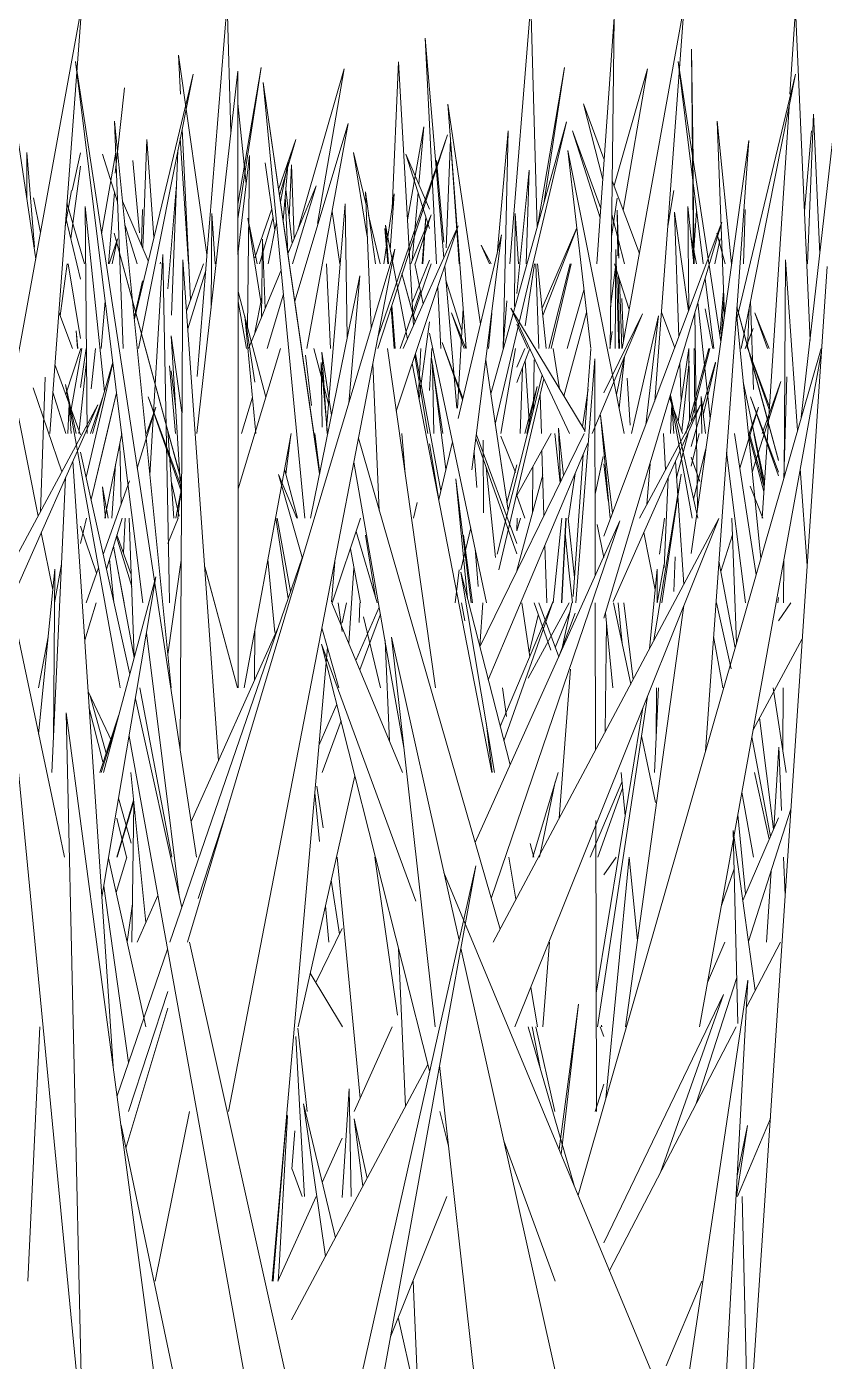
# Model space of a CAD drawing. Header units: millimetres. Extents: x -10020 to 20888, y -4665 to 12339.
# Drawn here: x 2698.71 to 2724.67, y 3072.18 to 3115.62 of the extents above; entities that cross this region are included whole.
import ezdxf

# ---------------------------------------------------------------- set-up
doc = ezdxf.new("R2010")
doc.units = ezdxf.units.MM
doc.layers.add('G-IMPT', color=8, linetype='Continuous', lineweight=9)

# ---------------------------------------------------------------- blocks, each defined once
blk = doc.blocks.new('Grass Array - 25_dwg-V21-West')
at = {"layer": 'G-IMPT'}
for p, q in [((2720.384, 3111.376), (2720.354, 3114.884)), ((2720.399, 3111.277), (2720.354, 3114.884)), ((2720.413, 3108.021), (2720.391, 3110.629)), ((2720.442, 3107.901), (2720.409, 3110.479)), ((2703.668, 3101.118), (2703.325, 3102.383)), ((2703.667, 3101.128), (2703.327, 3102.383))]:
    blk.add_line(p, q, dxfattribs=at)
blk = doc.blocks.new('Grass Array - 25_dwg-V22-West')
at = {"layer": 'G-IMPT'}
for p, q in [((2698.315, 3104.266), (2700.499, 3116.314)), ((2699.456, 3102.383), (2700.499, 3116.314)), ((2723.554, 3113.419), (2723.736, 3116.185)), ((2724.208, 3105.403), (2723.736, 3116.185)), ((2712.291, 3108.092), (2711.679, 3115.249)), ((2712.048, 3107.901), (2711.679, 3115.249)), ((2720.384, 3111.376), (2720.354, 3114.884)), ((2720.399, 3111.277), (2720.354, 3114.884)), ((2704.236, 3088.588), (2700.294, 3114.484)), ((2701.754, 3102.75), (2700.294, 3114.484)), ((2710.816, 3114.471), (2710.603, 3109.695)), ((2710.816, 3114.471), (2711.302, 3105.89)), ((2704.122, 3114.074), (2702.213, 3106.111)), ((2702.213, 3106.111), (2704.122, 3114.074)), ((2704.122, 3114.074), (2702.349, 3105.142)), ((2704.249, 3102.383), (2705.584, 3114.172)), ((2705.588, 3102.36), (2705.584, 3114.172)), ((2706.406, 3113.802), (2707.761, 3099.624)), ((2706.406, 3113.802), (2708.083, 3102.163)), ((2708.242, 3101.06), (2706.406, 3113.802)), ((2712.421, 3113.093), (2713.018, 3105.142)), ((2712.421, 3113.093), (2713.479, 3105.941)), ((2713.479, 3105.941), (2712.421, 3113.093)), ((2722.941, 3104.081), (2723.527, 3113.006)), ((2703.41, 3094.106), (2701.571, 3112.543)), ((2701.843, 3105.142), (2701.571, 3112.543)), ((2713.815, 3103.672), (2716.284, 3112.52)), ((2713.961, 3102.685), (2716.284, 3112.52)), ((2724.126, 3107.901), (2724.319, 3112.771)), ((2724.526, 3108.215), (2724.319, 3112.771)), ((2707.432, 3106.682), (2709.178, 3112.464)), ((2707.827, 3105.142), (2709.178, 3112.464)), ((2710.136, 3105.142), (2712.406, 3112.095)), ((2710.142, 3105.511), (2712.406, 3112.095)), ((2720.616, 3100.448), (2722.213, 3111.915)), ((2720.802, 3092.03), (2722.213, 3111.915)), ((2699.078, 3099.686), (2696.708, 3111.589)), ((2706.966, 3109.917), (2707.221, 3111.228)), ((2707.053, 3109.314), (2707.221, 3111.228)), ((2707.253, 3109.396), (2707.327, 3111.124)), ((2707.41, 3108.707), (2707.327, 3111.124)), ((2707.352, 3108.567), (2707.142, 3110.33)), ((2707.21, 3108.224), (2708.126, 3110.433)), ((2707.364, 3107.901), (2708.126, 3110.433)), ((2720.414, 3107.901), (2720.391, 3110.629)), ((2720.442, 3107.901), (2720.409, 3110.479)), ((2699.961, 3109.13), (2700.161, 3110.291)), ((2707.213, 3108.231), (2707.121, 3110.097)), ((2710.062, 3107.901), (2709.732, 3110.241)), ((2709.926, 3105.808), (2709.732, 3110.241)), ((2701.245, 3103.734), (2700.614, 3109.767)), ((2700.674, 3102.383), (2700.614, 3109.767)), ((2702.443, 3108.516), (2702.48, 3109.666)), ((2720.256, 3106.373), (2719.796, 3109.578)), ((2719.938, 3105.527), (2719.796, 3109.578)), ((2706.215, 3107.901), (2705.903, 3109.387)), ((2706.14, 3107.901), (2705.903, 3109.387)), ((2706.574, 3107.901), (2706.84, 3109.268)), ((2710.741, 3103.1), (2712.758, 3109.134)), ((2710.967, 3105.142), (2712.758, 3109.134)), ((2715.486, 3106.453), (2716.615, 3109.071)), ((2715.51, 3106.221), (2716.616, 3109.063)), ((2717.501, 3099.039), (2721.337, 3109.251)), ((2718.065, 3098.257), (2721.337, 3109.251)), ((2701.393, 3107.901), (2701.663, 3108.713)), ((2701.491, 3107.901), (2701.663, 3108.713)), ((2703.75, 3100.823), (2701.559, 3108.901)), ((2703.75, 3100.816), (2701.559, 3108.901)), ((2706.384, 3108.704), (2706.355, 3106.163)), ((2706.384, 3108.704), (2706.471, 3106.444)), ((2706.471, 3106.444), (2706.384, 3108.704)), ((2712.749, 3102.869), (2714.17, 3108.846)), ((2713.202, 3101.194), (2714.17, 3108.846)), ((2703.946, 3085.829), (2710.695, 3108.374)), ((2708.584, 3097.44), (2710.695, 3108.374)), ((2717.86, 3105.142), (2717.89, 3108.361)), ((2717.982, 3105.142), (2717.89, 3108.361)), ((2703.703, 3092.089), (2703.789, 3108.028)), ((2704.553, 3097.337), (2703.789, 3108.028)), ((2705.931, 3105.142), (2706.99, 3107.694)), ((2706.335, 3106.673), (2706.14, 3107.9)), ((2712.708, 3103.201), (2712.315, 3107.808)), ((2715.375, 3105.142), (2715.287, 3107.901)), ((2715.621, 3105.142), (2715.338, 3107.901)), ((2715.709, 3105.142), (2716.405, 3107.901)), ((2715.78, 3105.142), (2716.43, 3107.901)), ((2721.908, 3064.959), (2724.766, 3107.811)), ((2707.949, 3099.624), (2709.556, 3107.504)), ((2709.194, 3103.36), (2709.556, 3107.504)), ((2705.587, 3106.999), (2706.489, 3103.56)), ((2706.489, 3103.56), (2705.587, 3106.999)), ((2706.534, 3105.142), (2707.065, 3106.908)), ((2711.518, 3106.985), (2710.869, 3105.142)), ((2712.186, 3105.142), (2712.087, 3107.125)), ((2705.587, 3106.677), (2705.865, 3105.142)), ((2706.14, 3105.668), (2706.362, 3106.813)), ((2718.134, 3105.381), (2718.082, 3106.767)), ((2700.195, 3105.142), (2699.751, 3106.328)), ((2717.117, 3102.383), (2718.757, 3106.269)), ((2717.501, 3103.7), (2718.757, 3106.269)), ((2718.394, 3102.383), (2719.279, 3106.21)), ((2718.861, 3102.659), (2719.279, 3106.21)), ((2720.503, 3103.042), (2720.462, 3106.312)), ((2722.362, 3105.791), (2722.094, 3105.142)), ((2722.094, 3105.142), (2722.362, 3105.791)), ((2722.362, 3105.791), (2722.105, 3105.142)), ((2699.977, 3103.657), (2700.472, 3105.142)), ((2700.459, 3103.871), (2700.644, 3105.142)), ((2705.589, 3100.579), (2706.967, 3105.142)), ((2712.011, 3094.106), (2710.452, 3105.142)), ((2714.148, 3102.383), (2714.621, 3105.142)), ((2714.661, 3104.039), (2715.09, 3105.142)), ((2714.661, 3104.539), (2714.921, 3105.142)), ((2720.166, 3102.383), (2720.91, 3105.142)), ((2720.341, 3102.793), (2720.944, 3105.142)), ((2720.457, 3103.042), (2720.438, 3105.142)), ((2721.736, 3095.28), (2724.568, 3105.142)), ((2700.406, 3102.383), (2700.655, 3104.737)), ((2701.516, 3104.664), (2700.641, 3100.956)), ((2701.512, 3104.7), (2700.848, 3102.383)), ((2700.848, 3102.383), (2701.512, 3104.7)), ((2707.981, 3103.293), (2707.787, 3104.923)), ((2708.325, 3102.587), (2708.291, 3104.687)), ((2708.5, 3102.383), (2708.291, 3104.687)), ((2710.187, 3099.871), (2709.977, 3104.657)), ((2711.763, 3102.383), (2711.343, 3104.903)), ((2712.19, 3100.515), (2711.365, 3104.967)), ((2713.654, 3104.764), (2714.129, 3101.554)), ((2714.378, 3099.869), (2713.654, 3104.764)), ((2717.201, 3104.805), (2716.584, 3096.865)), ((2717.217, 3097.753), (2717.201, 3104.805)), ((2717.906, 3103.65), (2718.167, 3104.872)), ((2717.996, 3103.199), (2718.169, 3104.878)), ((2720.012, 3103.428), (2719.969, 3104.654)), ((2720.605, 3083.07), (2724.582, 3105.049)), ((2699.624, 3104.626), (2700.459, 3102.332)), ((2700.459, 3102.332), (2699.624, 3104.626)), ((2714.019, 3098.446), (2715.491, 3104.277)), ((2723.354, 3100.916), (2723.456, 3104.218)), ((2700.323, 3102.383), (2699.968, 3103.976)), ((2701.719, 3094.294), (2699.968, 3103.976)), ((2714.082, 3097.939), (2715.548, 3104.156)), ((2714.927, 3102.383), (2715.322, 3103.908)), ((2714.987, 3102.383), (2715.322, 3103.908)), ((2723.262, 3104.071), (2722.328, 3101.117)), ((2723.262, 3104.071), (2722.647, 3102.383)), ((2722.941, 3104.081), (2722.649, 3099.624)), ((2699.556, 3103.724), (2699.982, 3102.383)), ((2700.803, 3100.229), (2701.636, 3103.703)), ((2701.636, 3103.703), (2701.336, 3102.452)), ((2703.749, 3100.62), (2702.658, 3103.575)), ((2703.748, 3100.479), (2702.658, 3103.575)), ((2705.703, 3102.383), (2706.059, 3103.565)), ((2715.463, 3102.383), (2715.423, 3103.629)), ((2720.805, 3102.383), (2720.664, 3103.579)), ((2720.682, 3102.383), (2720.664, 3103.579)), ((2698.018, 3097.713), (2701.027, 3103.31)), ((2698.187, 3096.911), (2701.027, 3103.31)), ((2700.089, 3103.343), (2700.044, 3102.383)), ((2700.153, 3102.383), (2700.089, 3103.343)), ((2702.308, 3101.251), (2702.913, 3103.233)), ((2702.61, 3102.383), (2702.913, 3103.233)), ((2717.781, 3099.784), (2717.385, 3102.977)), ((2717.704, 3099.624), (2717.385, 3102.977)), ((2720.503, 3103.042), (2720.543, 3099.918)), ((2701.754, 3102.75), (2702.486, 3096.865)), ((2700.803, 3100.229), (2701.336, 3102.452)), ((2701.801, 3102.383), (2701.254, 3099.624)), ((2701.784, 3100.069), (2701.735, 3102.049)), ((2705.588, 3102.36), (2705.591, 3094.106)), ((2707.035, 3100.847), (2707.318, 3102.383)), ((2708.246, 3101.079), (2708.09, 3102.383)), ((2714.118, 3086.251), (2709.508, 3102.225)), ((2712.123, 3100.232), (2712.569, 3102.108)), ((2713.461, 3095.433), (2716.857, 3102.383)), ((2713.579, 3099.801), (2713.573, 3102.161)), ((2714.317, 3095.747), (2716.99, 3102.082)), ((2716.07, 3100.771), (2715.904, 3102.383)), ((2719.505, 3101.193), (2719.434, 3102.383)), ((2719.866, 3100.939), (2720.236, 3102.383)), ((2702.067, 3094.551), (2700.459, 3101.771)), ((2712.111, 3100.29), (2711.82, 3102.037)), ((2713.273, 3101.752), (2713.358, 3100.617)), ((2715.548, 3099.704), (2715.48, 3101.832)), ((2717.211, 3100.4), (2717.474, 3101.63)), ((2700.745, 3093.48), (2700.213, 3101.477)), ((2701.483, 3099.624), (2701.603, 3101.382)), ((2707.103, 3101.219), (2707.522, 3099.624)), ((2707.522, 3099.624), (2707.103, 3101.219)), ((2710.566, 3094.538), (2709.357, 3101.442)), ((2713.974, 3098.338), (2713.665, 3101.28)), ((2714.378, 3099.869), (2714.129, 3101.554)), ((2714.341, 3100.119), (2714.661, 3101.354)), ((2699.976, 3100.944), (2699.526, 3091.347)), ((2701.202, 3098.437), (2702.057, 3100.834)), ((2707.035, 3100.847), (2705.791, 3094.106)), ((2707.499, 3099.624), (2706.91, 3101.041)), ((2707.682, 3098.309), (2706.91, 3101.041)), ((2719.129, 3095.647), (2720.015, 3101.052)), ((2719.381, 3096.865), (2720.015, 3101.052)), ((2701.173, 3100.64), (2701.363, 3099.624)), ((2701.173, 3100.64), (2701.275, 3099.624)), ((2703.564, 3099.624), (2703.72, 3100.43)), ((2703.625, 3099.624), (2703.72, 3100.43)), ((2720.616, 3100.448), (2720.341, 3098.473)), ((2711.415, 3100.136), (2711.299, 3099.624)), ((2700.459, 3098.797), (2700.658, 3099.624)), ((2701.307, 3097.964), (2701.813, 3099.624)), ((2702.045, 3099.624), (2702.211, 3095.094)), ((2703.3, 3098.797), (2703.643, 3099.624)), ((2706.864, 3099.624), (2707.296, 3097.237)), ((2708.656, 3096.865), (2709.578, 3099.624)), ((2713.831, 3087.245), (2718.02, 3099.537)), ((2713.892, 3085.829), (2721.242, 3099.607)), ((2713.937, 3090.464), (2718.02, 3099.537)), ((2715.849, 3096.865), (2716.129, 3099.624)), ((2716.263, 3099.624), (2716.12, 3096.865)), ((2716.125, 3096.865), (2716.265, 3099.624)), ((2717.457, 3090.178), (2721.242, 3099.607)), ((2719.307, 3098.451), (2719.473, 3099.624)), ((2699.565, 3090.372), (2697.658, 3099.417)), ((2700.459, 3070.487), (2697.658, 3099.417)), ((2699.555, 3097.295), (2699.184, 3099.157)), ((2702.126, 3097.395), (2701.627, 3099.014)), ((2702.112, 3097.793), (2701.645, 3099.075)), ((2702.112, 3097.793), (2701.645, 3099.075)), ((2710.12, 3096.865), (2709.433, 3099.188)), ((2712.841, 3097.941), (2713.163, 3099.304)), ((2712.933, 3099.066), (2713.222, 3096.865)), ((2713.222, 3096.865), (2712.933, 3099.066)), ((2716.372, 3097.832), (2716.24, 3099.117)), ((2721.682, 3099.075), (2721.305, 3097.885)), ((2701.88, 3096.865), (2701.53, 3098.698)), ((2701.534, 3098.711), (2702.211, 3095.09)), ((2709.577, 3096.865), (2709.244, 3098.626)), ((2715.638, 3096.865), (2715.579, 3098.738)), ((2701.407, 3098.294), (2701.548, 3096.88)), ((2703.302, 3095.191), (2703.736, 3098.253)), ((2703.372, 3085.829), (2707.674, 3098.336)), ((2708.63, 3096.904), (2708.753, 3098.316)), ((2718.065, 3098.257), (2717.501, 3096.364)), ((2699.097, 3092.591), (2699.62, 3097.964)), ((2699.578, 3092.452), (2699.62, 3097.964)), ((2699.612, 3096.871), (2699.844, 3098.121)), ((2700.641, 3096.865), (2701.048, 3098.006)), ((2701.157, 3087.29), (2702.914, 3097.709)), ((2701.208, 3091.347), (2702.914, 3097.709)), ((2705.568, 3094.106), (2704.503, 3098.038)), ((2704.517, 3097.995), (2705.571, 3094.106)), ((2709.191, 3095.554), (2709.362, 3098)), ((2712.791, 3097.941), (2712.655, 3096.865)), ((2714.445, 3091.593), (2712.839, 3097.861)), ((2713.937, 3091.347), (2712.839, 3097.861)), ((2716.372, 3097.832), (2716.471, 3096.865)), ((2704.553, 3097.337), (2704.953, 3091.741)), ((2708.584, 3097.44), (2705.277, 3080.311)), ((2700.601, 3095.649), (2700.972, 3096.865)), ((2710.94, 3091.347), (2708.646, 3096.865)), ((2708.98, 3095.934), (2708.846, 3096.865)), ((2708.98, 3095.934), (2708.846, 3096.865)), ((2709.12, 3096.865), (2708.98, 3096.219)), ((2709.532, 3096.223), (2709.558, 3096.865)), ((2712.976, 3096.276), (2712.867, 3096.865)), ((2715.083, 3095.111), (2714.823, 3096.865)), ((2715.083, 3095.111), (2714.823, 3096.865)), ((2716.152, 3095.446), (2716.455, 3096.865)), ((2717.23, 3092.085), (2717.219, 3096.865)), ((2718.092, 3095.54), (2717.966, 3096.865)), ((2718.452, 3094.377), (2718.143, 3096.865)), ((2723.182, 3096.283), (2723.582, 3096.865)), ((2709.426, 3094.989), (2710.183, 3096.724)), ((2709.553, 3094.684), (2710.222, 3096.499)), ((2709.673, 3096.41), (2710.228, 3094.106)), ((2716.016, 3095.085), (2716.559, 3096.53)), ((2720.105, 3096.775), (2718.197, 3083.07)), ((2706.893, 3096.064), (2704.059, 3089.75)), ((2706.123, 3094.35), (2706.138, 3095.985)), ((2708.869, 3094.106), (2708.317, 3096.059)), ((2699.097, 3094.106), (2699.406, 3095.764)), ((2702.607, 3095.892), (2703.67, 3087.348)), ((2710.373, 3095.641), (2710.516, 3092.365)), ((2712.462, 3087.331), (2710.584, 3095.752)), ((2712.006, 3083.07), (2710.584, 3095.752)), ((2714.317, 3095.747), (2713.734, 3094.366)), ((2722.354, 3092.735), (2723.958, 3095.692)), ((2706.698, 3074.793), (2708.499, 3095.413)), ((2711.377, 3087.161), (2708.309, 3095.524)), ((2711.82, 3081.642), (2708.309, 3095.524)), ((2721.736, 3095.28), (2716.657, 3077.593)), ((2716.04, 3089.856), (2716.416, 3094.706)), ((2701.719, 3094.294), (2701.753, 3094.106)), ((2710.566, 3094.538), (2710.994, 3092.092)), ((2701.478, 3092.355), (2700.711, 3093.986)), ((2702.396, 3094.106), (2703.428, 3088.588)), ((2718.582, 3091.588), (2718.921, 3093.826)), ((2700.745, 3093.48), (2701.523, 3081.788)), ((2703.758, 3086.952), (2702.245, 3093.748)), ((2708.221, 3092.226), (2708.805, 3093.565)), ((2717.248, 3084.159), (2718.769, 3093.447)), ((2701.06, 3085.258), (2699.989, 3093.289)), ((2700.786, 3058.239), (2699.989, 3093.289)), ((2701.094, 3091.347), (2701.711, 3093.223)), ((2708.322, 3091.347), (2708.941, 3093.026)), ((2701.13, 3091.347), (2701.613, 3092.859)), ((2702.039, 3092.525), (2709.884, 3049.149)), ((2723.027, 3089.517), (2723.193, 3092.174)), ((2723.283, 3090.109), (2723.193, 3092.174)), ((2702.1, 3091.347), (2702.11, 3091.242)), ((2702.586, 3086.468), (2702.11, 3091.242)), ((2709.394, 3091.234), (2707.542, 3083.07)), ((2716.008, 3091.347), (2715.187, 3088.588)), ((2718.582, 3091.588), (2717.293, 3083.07)), ((2715.519, 3089.155), (2715.916, 3091.039)), ((2717.054, 3088.588), (2718.087, 3091.03)), ((2699.565, 3090.372), (2699.941, 3088.588)), ((2702.132, 3085.829), (2702.199, 3090.35)), ((2713.937, 3090.464), (2713.306, 3089.063)), ((2705.242, 3090.16), (2704.291, 3087.25)), ((2717.457, 3090.178), (2714.603, 3083.07)), ((2722.203, 3085.85), (2723.588, 3090.153)), ((2717.256, 3080.311), (2717.235, 3089.784)), ((2722.422, 3084.252), (2721.708, 3089.46)), ((2721.86, 3083.174), (2721.708, 3089.46)), ((2722.02, 3087.185), (2723.182, 3089.875)), ((2715.101, 3089.033), (2715.215, 3088.588)), ((2715.519, 3089.155), (2715.4, 3088.588)), ((2701.619, 3087.437), (2701.967, 3088.588)), ((2708.816, 3088.588), (2709.565, 3080.75)), ((2710.779, 3083.447), (2710.038, 3088.588)), ((2710.779, 3083.447), (2710.038, 3088.588)), ((2714.634, 3087.219), (2714.403, 3088.588)), ((2717.896, 3088.588), (2717.501, 3088.014)), ((2723.402, 3087.358), (2723.349, 3088.588)), ((2702.346, 3084.169), (2701.37, 3088.555)), ((2707.823, 3063.757), (2713.324, 3088.312)), ((2712.037, 3081.194), (2713.324, 3088.312)), ((2721.33, 3087.015), (2721.739, 3088.211)), ((2722.796, 3085.829), (2722.941, 3088.143)), ((2719.953, 3069.662), (2712.291, 3088.095)), ((2702.025, 3081.911), (2701.216, 3087.644)), ((2702.977, 3087.339), (2702.299, 3085.829)), ((2712.462, 3087.331), (2712.782, 3085.894)), ((2702.15, 3087.069), (2701.975, 3085.834)), ((2708.122, 3084.508), (2708.98, 3086.264)), ((2701.651, 3080.824), (2703.292, 3085.597)), ((2708.308, 3066.516), (2704.008, 3085.829)), ((2710.812, 3085.629), (2711.038, 3080.478)), ((2712.84, 3085.634), (2717.103, 3066.516)), ((2715.514, 3083.07), (2715.728, 3085.829)), ((2720.866, 3084.513), (2721.435, 3085.829)), ((2723.244, 3085.829), (2722.139, 3083.709)), ((2701.06, 3085.258), (2706.026, 3048)), ((2707.938, 3084.814), (2708.992, 3083.07)), ((2721.824, 3084.672), (2720.504, 3080.571)), ((2715.334, 3083.07), (2715.118, 3084.351)), ((2720.194, 3048), (2722.187, 3084.592)), ((2721.214, 3078.087), (2722.187, 3084.592)), ((2703.3, 3084.213), (2702.025, 3080.311)), ((2702.346, 3084.169), (2702.59, 3083.07)), ((2716.038, 3079.082), (2716.673, 3083.801)), ((2716.102, 3078.928), (2716.673, 3083.801)), ((2717.501, 3076.041), (2721.395, 3084.118)), ((2719.354, 3078.363), (2721.395, 3084.118)), ((2701.936, 3079.117), (2703.3, 3083.671)), ((2699.137, 3083.07), (2698.749, 3074.793)), ((2707.841, 3080.311), (2707.532, 3083.029)), ((2710.61, 3083.07), (2709.368, 3080.311)), ((2716.525, 3077.91), (2715.036, 3083.07)), ((2715.422, 3081.732), (2715.159, 3083.07)), ((2715.896, 3080.311), (2715.278, 3083.07)), ((2721.806, 3083.07), (2717.676, 3075.141)), ((2707.732, 3077.917), (2707.469, 3082.749)), ((2707.333, 3073.533), (2711.768, 3081.848)), ((2715.853, 3048.777), (2712.148, 3081.805)), ((2712.037, 3081.194), (2708.886, 3063.757)), ((2708.98, 3077.509), (2709.204, 3081.054)), ((2709.271, 3077.552), (2709.204, 3081.054)), ((2708.756, 3076.201), (2707.72, 3080.563)), ((2708.432, 3075.593), (2707.72, 3080.563)), ((2704.011, 3080.311), (2702.886, 3074.793)), ((2709.794, 3078.146), (2709.364, 3080.076)), ((2709.654, 3077.883), (2709.364, 3080.076)), ((2712.442, 3079.185), (2712.157, 3080.311)), ((2721.85, 3077.552), (2722.917, 3080.082)), ((2701.779, 3079.865), (2708.08, 3049.962)), ((2707.342, 3078.433), (2707.437, 3079.679)), ((2721.816, 3077.552), (2722.173, 3079.856)), ((2721.84, 3078.22), (2722.173, 3079.856)), ((2708.98, 3079.449), (2708.329, 3078.001)), ((2714.24, 3079.358), (2715.914, 3074.793)), ((2707.346, 3078.433), (2707.674, 3077.552)), ((2707.732, 3077.917), (2707.751, 3077.552)), ((2721.214, 3078.087), (2717.418, 3052.721)), ((2708.126, 3077.552), (2706.885, 3074.793)), ((2712.388, 3077.552), (2710.554, 3072.983)), ((2721.996, 3077.552), (2722.196, 3069.279)), ((2706.73, 3074.793), (2706.804, 3076.001)), ((2711.287, 3074.793), (2711.471, 3070.614)), ((2719.523, 3072.034), (2720.687, 3074.793)), ((2710.804, 3073.607), (2712.383, 3066.516))]:
    blk.add_line(p, q, dxfattribs=at)
blk = doc.blocks.new('Grass Array - Grass Array-V25-West')
for name in ['Grass Array - 25_dwg-V22-West', 'Grass Array - 25_dwg-V21-West']:
    blk.add_blockref(name, (0, 0))
blk = doc.blocks.new('Grass Array - 25_dwg-V32-West')
at = {"layer": 'G-IMPT'}
for p, q in [((2322.186, 3107.901), (2322.126, 3114.884)), ((2322.214, 3107.901), (2322.126, 3114.884)), ((2305.522, 3100.816), (2304.349, 3105.142)), ((2305.522, 3100.823), (2304.35, 3105.142)), ((2321.551, 3097.233), (2321.585, 3098.36))]:
    blk.add_line(p, q, dxfattribs=at)
blk = doc.blocks.new('Grass Array - 25_dwg-V33-West')
at = {"layer": 'G-IMPT'}
for p, q in [((2720.384, 3111.376), (2720.354, 3114.884)), ((2720.399, 3111.277), (2720.354, 3114.884)), ((2720.413, 3108.021), (2720.391, 3110.629)), ((2720.442, 3107.901), (2720.409, 3110.479)), ((2703.668, 3101.118), (2703.325, 3102.383)), ((2703.667, 3101.128), (2703.327, 3102.383))]:
    blk.add_line(p, q, dxfattribs=at)
blk = doc.blocks.new('Grass Array - 25_dwg-V34-West')
at = {"layer": 'G-IMPT'}
for p, q in [((2720.384, 3111.376), (2720.354, 3114.884)), ((2720.399, 3111.277), (2720.354, 3114.884)), ((2720.413, 3108.021), (2720.391, 3110.629)), ((2720.442, 3107.901), (2720.409, 3110.479)), ((2703.668, 3101.118), (2703.325, 3102.383)), ((2703.667, 3101.128), (2703.327, 3102.383))]:
    blk.add_line(p, q, dxfattribs=at)
blk = doc.blocks.new('Grass Array - Grass Array-V35-West')
for name, p in [('Grass Array - 25_dwg-V33-West', (0, 0)), ('Grass Array - 25_dwg-V34-West', (0, 0)), ('Grass Array - 25_dwg-V34-West', (0, 0)), ('Grass Array - 25_dwg-V34-West', (0, 0)), ('Grass Array - 25_dwg-V34-West', (0, 0)), ('Grass Array - 25_dwg-V34-West', (0, 0)), ('Grass Array - 25_dwg-V34-West', (0, 0)), ('Grass Array - 25_dwg-V34-West', (0, 0)), ('Grass Array - 25_dwg-V34-West', (0, 0)), ('Grass Array - 25_dwg-V32-West', (398.228, 0))]:
    blk.add_blockref(name, p)
blk = doc.blocks.new('Grass Array - 25_dwg-V36-West')
at = {"layer": 'G-IMPT'}
for p, q in [((2722.852, 3102.716), (2722.194, 3105.142)), ((2722.852, 3102.72), (2722.195, 3105.142)), ((2708.546, 3103.541), (2708.316, 3105.022))]:
    blk.add_line(p, q, dxfattribs=at)
blk = doc.blocks.new('Grass Array - 25_dwg-V39-West')
at = {"layer": 'G-IMPT'}
for p, q in [((2704.259, 3104.232), (2705.237, 3116.378)), ((2705.358, 3112.172), (2705.237, 3116.378)), ((2718.09, 3105.142), (2720.116, 3116.314)), ((2719.151, 3103.432), (2720.116, 3116.314)), ((2717.267, 3107.901), (2717.836, 3115.918)), ((2717.698, 3105.142), (2717.836, 3115.918)), ((2705.586, 3109.359), (2706.34, 3114.291)), ((2705.586, 3109.843), (2706.34, 3114.291)), ((2707.531, 3108.998), (2709.04, 3114.247)), ((2708.171, 3109.214), (2709.04, 3114.247)), ((2721.3, 3105.358), (2719.911, 3114.484)), ((2720.73, 3107.901), (2719.911, 3114.484)), ((2723.739, 3114.074), (2721.83, 3106.111)), ((2721.83, 3106.111), (2723.739, 3114.074)), ((2723.739, 3114.074), (2721.966, 3105.142)), ((2723.925, 3102.906), (2725.201, 3114.172)), ((2717.501, 3111.317), (2716.832, 3113.106)), ((2717.462, 3110.645), (2716.832, 3113.106)), ((2721.651, 3107.901), (2721.188, 3112.543)), ((2721.42, 3106.219), (2721.188, 3112.543)), ((2699.001, 3108.052), (2698.383, 3112.205)), ((2714.38, 3112.233), (2714.019, 3108.21)), ((2714.38, 3112.233), (2714.214, 3105.142)), ((2716.472, 3112.23), (2717.373, 3109.394)), ((2716.472, 3112.23), (2717.394, 3109.697)), ((2717.394, 3109.697), (2716.472, 3112.23)), ((2702.486, 3108.416), (2702.622, 3111.943)), ((2702.849, 3108.764), (2702.622, 3111.943)), ((2701.148, 3108.873), (2701.609, 3111.529)), ((2701.175, 3111.468), (2701.668, 3109.912)), ((2702.377, 3108.905), (2702.168, 3111.262)), ((2718.158, 3102.383), (2716.324, 3111.589)), ((2717.069, 3105.142), (2716.324, 3111.589)), ((2714.661, 3106.931), (2715.069, 3110.943)), ((2714.963, 3107.901), (2715.069, 3110.943)), ((2718.652, 3108.241), (2717.768, 3110.605)), ((2701.37, 3107.901), (2701.569, 3110.224)), ((2701.831, 3109.941), (2702.665, 3107.998)), ((2710.336, 3107.901), (2710.675, 3110.18)), ((2710.543, 3108.345), (2710.675, 3110.18)), ((2717.745, 3108.789), (2717.935, 3110.035)), ((2719.578, 3109.13), (2719.777, 3110.291)), ((2704.709, 3106.446), (2704.73, 3109.536)), ((2704.84, 3107.901), (2704.73, 3109.536)), ((2708.474, 3102.675), (2709.07, 3109.848)), ((2709.145, 3105.49), (2709.07, 3109.848)), ((2711.213, 3107.901), (2711.87, 3109.489)), ((2711.358, 3107.901), (2711.87, 3109.489)), ((2711.582, 3107.901), (2711.704, 3109.425)), ((2711.6, 3107.901), (2711.704, 3109.425)), ((2718.164, 3107.901), (2717.754, 3109.503)), ((2717.982, 3108.083), (2717.93, 3109.648)), ((2717.955, 3108.157), (2717.93, 3109.648)), ((2720.426, 3107.901), (2720.231, 3109.767)), ((2720.258, 3106.38), (2720.231, 3109.767)), ((2722.041, 3107.901), (2722.096, 3109.666)), ((2700.459, 3107.401), (2699.981, 3109.394)), ((2701.91, 3109.148), (2702.305, 3107.901)), ((2710.459, 3107.901), (2710.37, 3109.053)), ((2711.106, 3105.452), (2710.385, 3109.155)), ((2710.484, 3107.901), (2710.385, 3109.155)), ((2721.107, 3107.901), (2721.28, 3108.713)), ((2721.447, 3107.901), (2721.176, 3108.901)), ((2721.447, 3107.901), (2721.176, 3108.901)), ((2702.72, 3101.022), (2703.145, 3108.202)), ((2703.348, 3097.514), (2703.145, 3108.202)), ((2713.501, 3108.511), (2713.833, 3107.901)), ((2713.501, 3108.511), (2713.776, 3107.901)), ((2713.501, 3108.511), (2713.776, 3107.901)), ((2700.459, 3105.469), (2700.062, 3107.901)), ((2703.908, 3106.361), (2704.467, 3107.901)), ((2711.261, 3106.627), (2711.82, 3108.022)), ((2711.285, 3106.194), (2711.877, 3107.901)), ((2711.341, 3107.901), (2711.618, 3106.594)), ((2717.847, 3107.901), (2718.32, 3106.41)), ((2723.367, 3100.963), (2723.405, 3108.028)), ((2723.802, 3102.477), (2723.405, 3108.028)), ((2702.211, 3106.134), (2702.482, 3107.342)), ((2703.949, 3105.785), (2704.536, 3107.678)), ((2711.357, 3106.011), (2710.925, 3107.583)), ((2711.35, 3105.997), (2710.925, 3107.583)), ((2718.006, 3105.142), (2717.966, 3107.527)), ((2718.081, 3105.142), (2718.005, 3107.403)), ((2721.073, 3105.142), (2720.791, 3107.416)), ((2701.133, 3105.142), (2701.265, 3106.682)), ((2710.671, 3105.142), (2710.569, 3106.469)), ((2710.704, 3105.142), (2710.593, 3106.541)), ((2714.467, 3106.454), (2716.889, 3102.449)), ((2714.467, 3106.454), (2716.381, 3102.383)), ((2720.953, 3102.866), (2720.558, 3106.636)), ((2723.182, 3101.505), (2721.828, 3106.495)), ((2723.182, 3101.498), (2721.828, 3106.493)), ((2706.14, 3104.047), (2705.81, 3106.201)), ((2706.171, 3102.383), (2705.81, 3106.201)), ((2711.484, 3103.513), (2711.82, 3106.01)), ((2713.001, 3105.142), (2712.535, 3106.3)), ((2712.949, 3105.142), (2712.535, 3106.3)), ((2713.846, 3106.283), (2713.743, 3105.142)), ((2716.197, 3103.594), (2716.933, 3106.32)), ((2719.803, 3105.167), (2719.368, 3106.328)), ((2722.607, 3098.315), (2721.813, 3106.278)), ((2703.413, 3105.56), (2703.762, 3103.066)), ((2703.413, 3105.56), (2703.746, 3100.122)), ((2711.82, 3105.64), (2713.679, 3096.865)), ((2714.661, 3105.939), (2715.02, 3105.142)), ((2714.661, 3105.939), (2715.02, 3105.142)), ((2700.158, 3103.158), (2700.502, 3105.142)), ((2711.458, 3103.643), (2711.543, 3105.142)), ((2711.82, 3103.775), (2711.901, 3105.142)), ((2712.905, 3103.525), (2712.233, 3105.336)), ((2712.892, 3103.47), (2712.233, 3105.336)), ((2716.978, 3103.825), (2717.07, 3105.127)), ((2719.916, 3102.771), (2720.261, 3105.142)), ((2720.287, 3102.834), (2720.268, 3105.142)), ((2708.489, 3102.383), (2708.316, 3105.022)), ((2708.633, 3102.979), (2708.316, 3105.022)), ((2712.486, 3098.365), (2711.261, 3104.656)), ((2712.253, 3102.383), (2711.883, 3104.834)), ((2712.356, 3101.214), (2711.92, 3104.649)), ((2711.962, 3102.383), (2711.92, 3104.649)), ((2715.209, 3103.162), (2715.226, 3104.772)), ((2720.031, 3102.456), (2720.272, 3104.737)), ((2721.128, 3104.7), (2720.341, 3101.952)), ((2720.341, 3101.952), (2721.128, 3104.7)), ((2721.133, 3104.664), (2720.735, 3102.978)), ((2703.358, 3104.579), (2703.555, 3102.383)), ((2703.409, 3104.418), (2703.554, 3103.26)), ((2714.771, 3102.383), (2714.845, 3104.513)), ((2698.918, 3103.862), (2699.854, 3101.129)), ((2699.308, 3104.21), (2699.153, 3099.825)), ((2716.797, 3102.602), (2716.984, 3103.825)), ((2716.978, 3103.825), (2716.879, 3102.427)), ((2700.784, 3102.383), (2701.18, 3103.543)), ((2719.637, 3103.539), (2720.058, 3102.383)), ((2720.058, 3102.383), (2719.637, 3103.539)), ((2720.372, 3099.624), (2719.654, 3103.597)), ((2720.554, 3099.624), (2719.663, 3103.627)), ((2723.182, 3101.118), (2722.275, 3103.575)), ((2723.182, 3100.999), (2722.275, 3103.575)), ((2717.803, 3096.911), (2720.644, 3103.31)), ((2718.662, 3099.624), (2720.644, 3103.31)), ((2719.706, 3103.343), (2719.661, 3102.383)), ((2719.77, 3102.383), (2719.706, 3103.343)), ((2721.925, 3101.251), (2722.53, 3103.233)), ((2722.226, 3102.383), (2722.53, 3103.233)), ((2716.185, 3101.007), (2716.018, 3102.551)), ((2716.018, 3102.551), (2716.082, 3100.796)), ((2703.503, 3099.624), (2703.3, 3102.469)), ((2707.31, 3102.338), (2707.147, 3101.052)), ((2711.028, 3101.066), (2710.923, 3102.383)), ((2714.661, 3098.46), (2713.332, 3102.223)), ((2714.661, 3098.795), (2713.347, 3102.336)), ((2714.623, 3101.112), (2714.148, 3102.292)), ((2714.661, 3100.355), (2715.786, 3102.383)), ((2720.595, 3102.383), (2720.341, 3101.311)), ((2722.454, 3097.78), (2721.753, 3102.383)), ((2716.827, 3101.696), (2716.499, 3097.07)), ((2720.419, 3100.229), (2720.816, 3101.885)), ((2720.419, 3100.229), (2720.816, 3101.885)), ((2721.493, 3101.768), (2722.103, 3096.865)), ((2715.175, 3099.809), (2715.19, 3101.309)), ((2717.639, 3100.201), (2717.501, 3101.394)), ((2718.899, 3100.065), (2718.999, 3101.396)), ((2720.097, 3097.461), (2719.83, 3101.477)), ((2720.341, 3101.603), (2720.626, 3100.82)), ((2724.117, 3098.077), (2723.891, 3101.233)), ((2703.416, 3100.842), (2703.668, 3099.686)), ((2713.054, 3097.019), (2712.678, 3100.9)), ((2713.179, 3096.865), (2712.678, 3100.9)), ((2714.99, 3099.123), (2715.506, 3101.035)), ((2716.341, 3099.624), (2716.562, 3101.067)), ((2719.593, 3100.944), (2719.456, 3098.013)), ((2714.924, 3099.624), (2714.661, 3100.359)), ((2722.261, 3100.663), (2722.674, 3099.624)), ((2701.855, 3098.498), (2701.916, 3099.624)), ((2707.218, 3097.011), (2706.818, 3099.624)), ((2714.661, 3099.215), (2714.675, 3099.624)), ((2716.543, 3097.69), (2716.334, 3099.624)), ((2721.662, 3099.624), (2721.811, 3095.543)), ((2700.459, 3099.362), (2700.985, 3097.828)), ((2710.068, 3097.041), (2709.733, 3099.064)), ((2714.99, 3099.123), (2714.666, 3097.924)), ((2717.501, 3098.345), (2717.275, 3099.417)), ((2719.171, 3097.295), (2718.8, 3099.157)), ((2713.304, 3098.638), (2713.408, 3097.394)), ((2706.785, 3095.9), (2706.56, 3098.274)), ((2712.486, 3098.365), (2713.853, 3091.347)), ((2721.242, 3098.225), (2721.77, 3095.401)), ((2723.345, 3096.865), (2723.353, 3098.258)), ((2718.985, 3095.375), (2719.237, 3097.964)), ((2719.228, 3096.871), (2719.461, 3098.121)), ((2719.228, 3096.865), (2719.237, 3097.964)), ((2703.348, 3097.514), (2703.36, 3096.865)), ((2713.454, 3095.46), (2713.562, 3096.865)), ((2715.847, 3096.919), (2714.124, 3092.844)), ((2715.847, 3096.919), (2714.245, 3092.372)), ((2715.034, 3094.419), (2716.365, 3096.865)), ((2715.767, 3095.328), (2715.224, 3096.865)), ((2716.027, 3095.114), (2715.377, 3096.865)), ((2718.37, 3094.223), (2717.813, 3096.865)), ((2721.646, 3094.717), (2721.168, 3096.865)), ((2723.156, 3096.865), (2723.182, 3097.046)), ((2715.363, 3096.471), (2715.063, 3095.241)), ((2715.915, 3095.415), (2716.398, 3096.597)), ((2717.789, 3094.106), (2717.554, 3096.541)), ((2717.539, 3092.666), (2717.585, 3096.222)), ((2721.336, 3094.294), (2721.068, 3095.776)), ((2721.336, 3094.294), (2721.37, 3094.106)), ((2701.302, 3091.932), (2700.762, 3093.878)), ((2714.194, 3094.106), (2714.327, 3093.172)), ((2719.272, 3094.106), (2719.143, 3091.347)), ((2719.195, 3092.452), (2719.207, 3094.106)), ((2723.433, 3091.347), (2723.013, 3094.106)), ((2723.32, 3092.089), (2723.331, 3094.106)), ((2701.182, 3091.69), (2700.732, 3093.48)), ((2713.864, 3091.347), (2713.661, 3092.986)), ((2722.568, 3093.13), (2723.019, 3089.499)), ((2719.181, 3090.372), (2718.726, 3092.535)), ((2722.312, 3092.504), (2722.918, 3089.264)), ((2718.193, 3089.933), (2718.057, 3091.347)), ((2722.88, 3089.176), (2722.397, 3091.347)), ((2708.362, 3089.544), (2708.155, 3090.896)), ((2717.305, 3088.588), (2718.106, 3090.834)), ((2701.641, 3088.588), (2702.19, 3090.445)), ((2702.193, 3090.409), (2701.658, 3088.588)), ((2702.104, 3089.044), (2701.699, 3090.505)), ((2708.236, 3089.105), (2708.086, 3090.684)), ((2721.986, 3090.702), (2722.368, 3088.588)), ((2722.111, 3087.394), (2721.854, 3089.971)), ((2701.642, 3089.86), (2701.962, 3088.588)), ((2718.324, 3088.585), (2717.56, 3080.74)), ((2718.587, 3085.87), (2718.324, 3088.588)), ((2708.893, 3086.085), (2708.624, 3087.838)), ((2708.546, 3085.829), (2708.434, 3087.003)), ((2717.501, 3082.759), (2717.376, 3083.07)), ((2717.426, 3083.07), (2717.422, 3083.126)), ((2717.422, 3083.07), (2717.422, 3083.126)), ((2717.217, 3080.311), (2717.501, 3081.2)), ((2706.742, 3074.989), (2707.181, 3080.223)), ((2706.924, 3075.272), (2707.2, 3080.182)), ((2706.924, 3075.272), (2706.898, 3074.793))]:
    blk.add_line(p, q, dxfattribs=at)
blk = doc.blocks.new('Grass Array - Grass Array-V40-West')
for name in ['Grass Array - 25_dwg-V39-West', 'Grass Array - 25_dwg-V36-West', 'Grass Array - 25_dwg-V36-West', 'Grass Array - 25_dwg-V36-West', 'Grass Array - 25_dwg-V36-West', 'Grass Array - 25_dwg-V36-West', 'Grass Array - 25_dwg-V36-West', 'Grass Array - 25_dwg-V36-West', 'Grass Array - 25_dwg-V36-West', 'Grass Array - 25_dwg-V36-West']:
    blk.add_blockref(name, (0, 0))
blk = doc.blocks.new('Grass Array - 25_dwg-V31-West')
at = {"layer": 'G-IMPT'}
for p, q in [((2273.862, 3110.855), (2274.147, 3113.419)), ((2273.078, 3103.828), (2273.225, 3105.142)), ((2290.627, 3102.648), (2290.527, 3104.174))]:
    blk.add_line(p, q, dxfattribs=at)
blk = doc.blocks.new('Grass Array - 25_dwg-V45-West')
at = {"layer": 'G-IMPT'}
for p, q in [((2714.433, 3107.901), (2715.116, 3116.378)), ((2715.326, 3109.085), (2715.116, 3116.378)), ((2704.576, 3108.203), (2703.647, 3114.687)), ((2703.71, 3113.419), (2703.647, 3114.687)), ((2715.352, 3109.181), (2716.22, 3114.291)), ((2715.541, 3109.858), (2716.22, 3114.291)), ((2717.827, 3110.447), (2718.919, 3114.247)), ((2718.125, 3109.65), (2718.919, 3114.247)), ((2701.895, 3113.627), (2701.867, 3113.419)), ((2701.872, 3113.419), (2701.895, 3113.627)), ((2705.855, 3110.502), (2705.584, 3113.121)), ((2704.041, 3106.727), (2703.766, 3112.281)), ((2711.107, 3109.333), (2711.631, 3112.357)), ((2711.472, 3110.496), (2711.631, 3112.357)), ((2724.259, 3112.233), (2724.024, 3109.611)), ((2703.425, 3106.231), (2703.631, 3111.601)), ((2703.978, 3107.901), (2703.708, 3111.988)), ((2707.467, 3111.951), (2706.907, 3110.324)), ((2706.907, 3110.324), (2707.467, 3111.951)), ((2707.467, 3111.951), (2706.936, 3110.128)), ((2712.365, 3108.416), (2712.501, 3111.943)), ((2712.79, 3107.901), (2712.501, 3111.943)), ((2698.709, 3110.015), (2698.708, 3111.519)), ((2698.96, 3108.443), (2698.708, 3111.519)), ((2700.189, 3110.291), (2700.459, 3111.511)), ((2705.586, 3108.205), (2705.963, 3111.424)), ((2705.897, 3105.817), (2705.963, 3111.424)), ((2706.788, 3109), (2706.47, 3111.189)), ((2709.796, 3108.793), (2709.35, 3111.52)), ((2709.749, 3109.858), (2709.35, 3111.52)), ((2711.054, 3111.468), (2711.82, 3109.684)), ((2711.054, 3111.468), (2711.82, 3109.049)), ((2712.283, 3108.607), (2712.047, 3111.262)), ((2700.141, 3108.727), (2700.459, 3111.074)), ((2703.3, 3107.082), (2703.588, 3110.47)), ((2699.159, 3108.923), (2698.924, 3110.052)), ((2700.018, 3109.884), (2700.591, 3107.901)), ((2711.258, 3108.011), (2711.448, 3110.224)), ((2706.688, 3109.686), (2706.14, 3108.091)), ((2706.14, 3108.091), (2706.688, 3109.686)), ((2708.903, 3107.901), (2708.65, 3109.6)), ((2710.218, 3107.901), (2709.839, 3109.48)), ((2714.589, 3106.512), (2714.609, 3109.536)), ((2714.719, 3107.901), (2714.609, 3109.536)), ((2720.422, 3108.345), (2720.515, 3109.632)), ((2706.728, 3109.413), (2706.287, 3107.901)), ((2720.508, 3107.901), (2720.341, 3108.757)), ((2699.799, 3106.202), (2700.029, 3107.901)), ((2703.054, 3107.901), (2703.059, 3107.956)), ((2703.057, 3107.901), (2703.059, 3107.956)), ((2708.598, 3105.142), (2708.467, 3107.901)), ((2714.933, 3105.88), (2715.242, 3107.901)), ((2717.88, 3107.796), (2717.715, 3106.496)), ((2712.352, 3107.371), (2712.877, 3105.715)), ((2716.302, 3105.142), (2716.849, 3107.046)), ((2721.272, 3105.541), (2721.391, 3107.019)), ((2712.728, 3103.201), (2712.92, 3106.446)), ((2714.216, 3105.198), (2714.337, 3106.7)), ((2721.046, 3105.142), (2720.795, 3106.43)), ((2721.311, 3105.434), (2721.401, 3106.75)), ((2722.178, 3105.142), (2722.224, 3106.444)), ((2722.373, 3103.814), (2722.274, 3106.696)), ((2722.88, 3105.142), (2722.414, 3106.3)), ((2722.828, 3105.142), (2722.414, 3106.3)), ((2700.323, 3105.724), (2700.366, 3105.142)), ((2700.323, 3105.724), (2700.378, 3105.142)), ((2717.694, 3105.142), (2717.767, 3105.697)), ((2708.529, 3103.343), (2708.057, 3105.142)), ((2716.052, 3103.834), (2715.851, 3105.142)), ((2722.881, 3103.159), (2722.181, 3105.142)), ((2722.887, 3103.249), (2722.184, 3105.142)), ((2715.075, 3102.631), (2714.933, 3104.738)), ((2722.034, 3104.061), (2722.726, 3100.795)), ((2722.706, 3100.494), (2722.203, 3102.369)), ((2722.715, 3100.628), (2722.233, 3102.383)), ((2722.716, 3100.649), (2722.376, 3102.383)), ((2714.661, 3099.207), (2714.783, 3099.624)), ((2714.661, 3099.217), (2714.781, 3099.624))]:
    blk.add_line(p, q, dxfattribs=at)
blk = doc.blocks.new('Grass Array - Grass Array-V49-West')
for name, p in [('Grass Array - 25_dwg-V45-West', (0, 0)), ('Grass Array - 25_dwg-V31-West', (427.724, 0)), ('Grass Array - 25_dwg-V31-West', (427.724, 0)), ('Grass Array - 25_dwg-V31-West', (427.724, 0))]:
    blk.add_blockref(name, p)

msp = doc.modelspace()

# ---------------------------------------------------------------- block references
for name in ['Grass Array - Grass Array-V49-West', 'Grass Array - Grass Array-V25-West', 'Grass Array - Grass Array-V40-West', 'Grass Array - Grass Array-V35-West']:
    msp.add_blockref(name, (0, 0))

doc.saveas('drawing.dxf')
